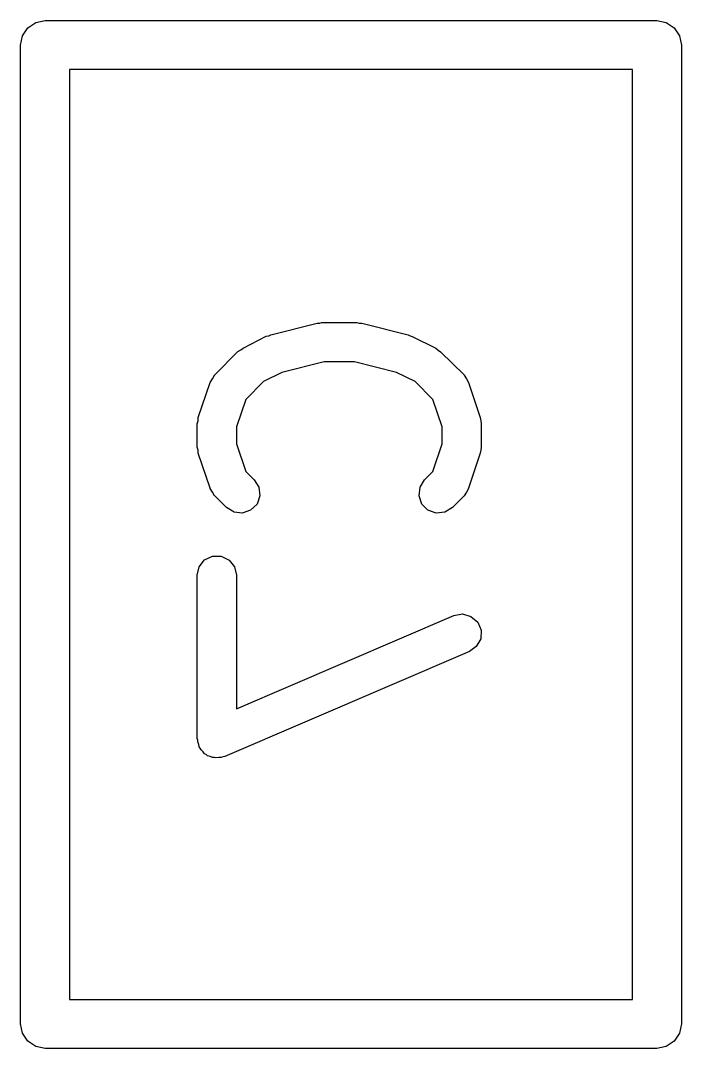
# Model space of a CAD drawing. Extents: x 112 to 157.4, y -89.4 to -52.4.
# Drawn here: x 135.825 to 137.175, y -78.05 to -75.95 of the extents above; entities that cross this region are included whole.
import ezdxf

# ---------------------------------------------------------------- set-up
doc = ezdxf.new("R2010")
doc.units = 0
doc.layers.add('BLACK', color=7, linetype='CONTINUOUS')

msp = doc.modelspace()

# ---------------------------------------------------------------- linework, layer by layer
at = {"layer": 'BLACK', "linetype": 'CONTINUOUS'}
for p, q in [((135.84, -75.9646), (135.856, -75.9538)), ((135.856, -75.9538), (135.875, -75.95)), ((135.875, -75.95), (137.125, -75.95)), ((137.125, -75.95), (137.144, -75.9538)), ((137.144, -75.9538), (137.16, -75.9646)), ((135.829, -75.9809), (135.84, -75.9646)), ((137.16, -75.9646), (137.171, -75.9809)), ((135.825, -76), (135.829, -75.9809)), ((137.171, -75.9809), (137.175, -76)), ((135.825, -78), (135.825, -76)), ((137.175, -76), (137.175, -78)), ((135.925, -76.05), (135.925, -77.95)), ((137.075, -76.05), (135.925, -76.05)), ((137.075, -77.95), (137.075, -76.05)), ((136.336, -76.5921), (136.431, -76.5683)), ((136.431, -76.5683), (136.436, -76.5682)), ((136.436, -76.5682), (136.44, -76.5671)), ((136.44, -76.5671), (136.512, -76.5671)), ((136.512, -76.5671), (136.517, -76.5682)), ((136.517, -76.5682), (136.522, -76.5683)), ((136.522, -76.5683), (136.617, -76.5922)), ((136.28, -76.619), (136.327, -76.5951)), ((136.327, -76.5951), (136.332, -76.5941)), ((136.332, -76.5941), (136.336, -76.5921)), ((136.617, -76.5922), (136.621, -76.5941)), ((136.621, -76.5941), (136.625, -76.5952)), ((136.625, -76.5952), (136.673, -76.619)), ((136.222, -76.6741), (136.269, -76.6264)), ((136.269, -76.6264), (136.275, -76.623)), ((136.275, -76.623), (136.28, -76.619)), ((136.673, -76.619), (136.678, -76.6231)), ((136.678, -76.6231), (136.683, -76.6265)), ((136.683, -76.6265), (136.731, -76.6741)), ((136.445, -76.6471), (136.359, -76.6687)), ((136.507, -76.6471), (136.445, -76.6471)), ((136.593, -76.6687), (136.507, -76.6471)), ((136.359, -76.6687), (136.321, -76.6876)), ((136.631, -76.6876), (136.593, -76.6687)), ((136.188, -76.7612), (136.212, -76.6897)), ((136.212, -76.6892), (136.217, -76.6819)), ((136.212, -76.6894), (136.212, -76.6892)), ((136.212, -76.6897), (136.212, -76.6894)), ((136.217, -76.6819), (136.221, -76.6745)), ((136.221, -76.6745), (136.222, -76.6743)), ((136.222, -76.6743), (136.222, -76.6741)), ((136.321, -76.6876), (136.285, -76.724)), ((136.667, -76.724), (136.631, -76.6876)), ((136.731, -76.6741), (136.731, -76.6744)), ((136.731, -76.6744), (136.731, -76.6745)), ((136.731, -76.6745), (136.736, -76.6819)), ((136.736, -76.6819), (136.74, -76.6892)), ((136.74, -76.6892), (136.74, -76.6895)), ((136.74, -76.6895), (136.74, -76.6897)), ((136.74, -76.6897), (136.764, -76.7612)), ((136.285, -76.724), (136.266, -76.7803)), ((136.686, -76.7803), (136.667, -76.724)), ((136.186, -76.7737), (136.188, -76.7675)), ((136.186, -76.8214), (136.186, -76.7737)), ((136.188, -76.7675), (136.188, -76.7612)), ((136.764, -76.7612), (136.765, -76.7676)), ((136.765, -76.7676), (136.766, -76.7738)), ((136.766, -76.7738), (136.766, -76.8215)), ((136.266, -76.7803), (136.266, -76.8149)), ((136.686, -76.8149), (136.686, -76.7803)), ((136.266, -76.8149), (136.285, -76.8713)), ((136.667, -76.8712), (136.686, -76.8149)), ((136.188, -76.8277), (136.186, -76.8214)), ((136.188, -76.834), (136.188, -76.8277)), ((136.212, -76.9055), (136.188, -76.834)), ((136.764, -76.8341), (136.74, -76.9056)), ((136.765, -76.8277), (136.764, -76.8341)), ((136.766, -76.8215), (136.765, -76.8277)), ((136.285, -76.8713), (136.302, -76.8884)), ((136.65, -76.8884), (136.667, -76.8712)), ((136.302, -76.8884), (136.312, -76.9035)), ((136.641, -76.9034), (136.65, -76.8884)), ((136.212, -76.9057), (136.212, -76.9055)), ((136.212, -76.906), (136.212, -76.9057)), ((136.217, -76.9134), (136.212, -76.906)), ((136.221, -76.9207), (136.217, -76.9134)), ((136.222, -76.9209), (136.221, -76.9207)), ((136.222, -76.9211), (136.222, -76.9209)), ((136.246, -76.9449), (136.222, -76.9211)), ((136.314, -76.9212), (136.308, -76.938)), ((136.312, -76.9035), (136.314, -76.9212)), ((136.639, -76.9211), (136.641, -76.9034)), ((136.645, -76.9379), (136.639, -76.9211)), ((136.731, -76.9211), (136.707, -76.945)), ((136.736, -76.9134), (136.731, -76.9208)), ((136.731, -76.9208), (136.731, -76.9209)), ((136.731, -76.9209), (136.731, -76.9211)), ((136.74, -76.9061), (136.736, -76.9134)), ((136.74, -76.9056), (136.74, -76.9058)), ((136.74, -76.9058), (136.74, -76.9061)), ((136.308, -76.938), (136.295, -76.9506)), ((136.657, -76.9505), (136.645, -76.9379)), ((136.261, -76.9544), (136.246, -76.9449)), ((136.278, -76.9564), (136.261, -76.9544)), ((136.295, -76.9506), (136.278, -76.9564)), ((136.674, -76.9564), (136.657, -76.9505)), ((136.692, -76.9544), (136.674, -76.9564)), ((136.707, -76.945), (136.692, -76.9544)), ((136.201, -77.052), (136.217, -77.0443)), ((136.217, -77.0443), (136.235, -77.0443)), ((136.235, -77.0443), (136.251, -77.0521)), ((136.186, -77.0833), (136.19, -77.0659)), ((136.19, -77.0659), (136.201, -77.052)), ((136.251, -77.0521), (136.262, -77.066)), ((136.262, -77.066), (136.266, -77.0833)), ((136.186, -77.4167), (136.186, -77.0833)), ((136.266, -77.0833), (136.266, -77.356)), ((136.266, -77.356), (136.71, -77.1656)), ((136.71, -77.1656), (136.728, -77.1624)), ((136.728, -77.1624), (136.745, -77.1672)), ((136.745, -77.1672), (136.759, -77.1789)), ((136.759, -77.1789), (136.766, -77.1952)), ((136.766, -77.1952), (136.765, -77.213)), ((136.765, -77.213), (136.756, -77.2287)), ((136.756, -77.2287), (136.742, -77.2391)), ((136.742, -77.2391), (136.242, -77.4535)), ((136.187, -77.4202), (136.186, -77.4167)), ((136.187, -77.4238), (136.187, -77.4202)), ((136.189, -77.4288), (136.187, -77.4238)), ((136.19, -77.434), (136.189, -77.4288)), ((136.192, -77.4368), (136.19, -77.434)), ((136.194, -77.4402), (136.192, -77.4368)), ((136.198, -77.4437), (136.194, -77.4402)), ((136.201, -77.4479), (136.198, -77.4437)), ((136.204, -77.4495), (136.201, -77.4479)), ((136.207, -77.4519), (136.204, -77.4495)), ((136.212, -77.4533), (136.207, -77.4519)), ((136.217, -77.4557), (136.212, -77.4533)), ((136.221, -77.4557), (136.217, -77.4557)), ((136.224, -77.4566), (136.221, -77.4557)), ((136.23, -77.4557), (136.224, -77.4566)), ((136.235, -77.4557), (136.23, -77.4557)), ((136.238, -77.4541), (136.235, -77.4557)), ((136.242, -77.4535), (136.238, -77.4541)), ((135.925, -77.95), (137.075, -77.95)), ((135.829, -78.0191), (135.825, -78)), ((137.175, -78), (137.171, -78.0191)), ((135.84, -78.0354), (135.829, -78.0191)), ((135.856, -78.0462), (135.84, -78.0354)), ((137.16, -78.0354), (137.144, -78.0462)), ((137.171, -78.0191), (137.16, -78.0354)), ((135.875, -78.05), (135.856, -78.0462)), ((137.125, -78.05), (135.875, -78.05)), ((137.144, -78.0462), (137.125, -78.05))]:
    msp.add_line(p, q, dxfattribs=at)

doc.saveas('drawing.dxf')
